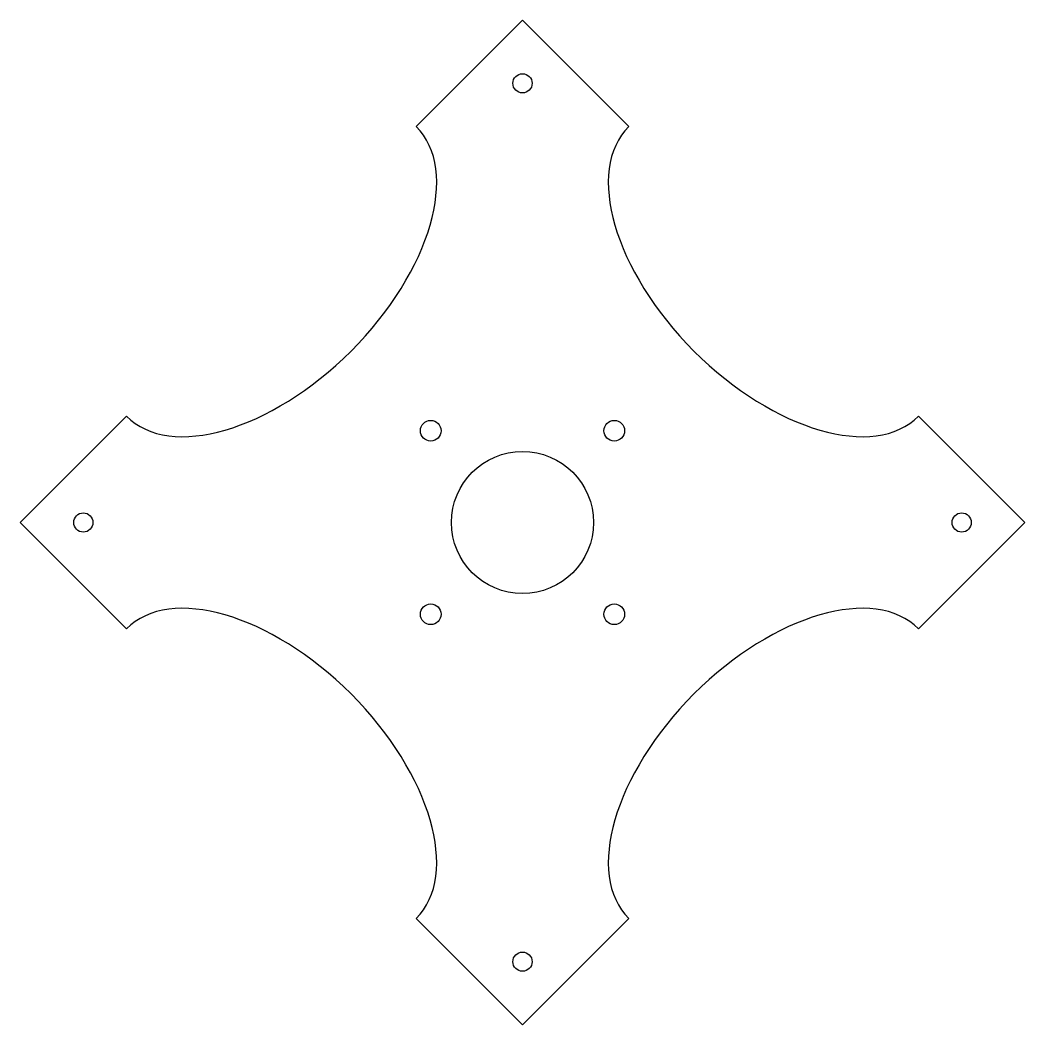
# Model space of a CAD drawing. Header units: millimetres. Extents: x -85 to 85, y -85 to 85.
import ezdxf

# ---------------------------------------------------------------- set-up
doc = ezdxf.new("R2010")
doc.units = ezdxf.units.MM
doc.layers.get('0').update_dxf_attribs({"linetype": 'CONTINUOUS'})

msp = doc.modelspace()

# ---------------------------------------------------------------- linework, layer by layer
for p, q in [((0, 84.85), (-17.96, 66.89)), ((17.96, 66.89), (0, 84.85)), ((-66.89, 17.96), (-84.85, 0)), ((84.85, 0), (66.89, 17.96)), ((-84.85, 0), (-66.89, -17.96)), ((66.89, -17.96), (84.85, 0)), ((-17.96, -66.89), (0, -84.85)), ((0, -84.85), (17.96, -66.89))]:
    msp.add_line(p, q)
for centre, radius in [((0, 74.18), 1.62), ((-15.5, 15.5), 1.75), ((15.5, 15.5), 1.75), ((0, 0), 12), ((-74.18, 0), 1.62), ((74.18, 0), 1.62), ((-15.5, -15.5), 1.75), ((15.5, -15.5), 1.75), ((0, -74.18), 1.62)]:
    msp.add_circle(centre, radius)
for centre, major_axis in [((-42.43, 42.43), (24.47, 24.47)), ((42.43, 42.43), (24.47, -24.47)), ((-42.43, -42.43), (-24.47, 24.47)), ((42.43, -42.43), (-24.47, -24.47))]:
    msp.add_ellipse(centre, major_axis=major_axis, ratio=0.550285, start_param=3.141593, end_param=6.283185)

doc.saveas('drawing.dxf')
